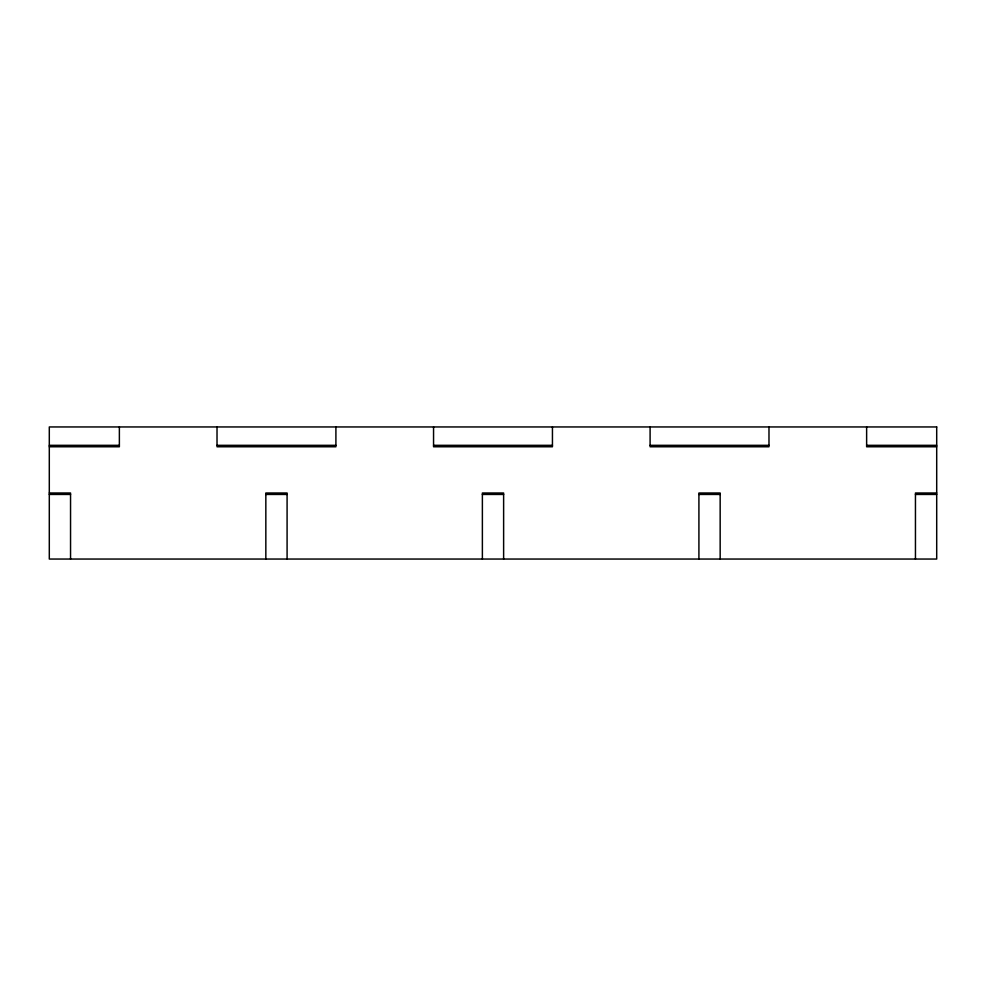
<?xml version="1.0" encoding="UTF-8"?>
<svg xmlns="http://www.w3.org/2000/svg" width="986" height="986" viewBox="0 0 986 986"><rect width="100%" height="100%" fill="white"/><g stroke="black" fill="none" stroke-linecap="round" stroke-linejoin="round"><path stroke-width="1.48" d="M49.3 445.327L119.368 445.327M217.019 445.327L335.906 445.327M433.557 445.327L552.443 445.327M650.094 445.327L768.981 445.327M866.632 445.327L936.7 445.327M49.3 446.769L119.368 446.769L119.368 426.95M936.7 446.769L866.632 446.769L866.632 426.95M49.3 493L70.548 493L70.548 559.05M936.7 493L915.452 493L915.452 559.05M49.3 494.442L70.548 494.442M265.838 494.442L287.086 494.442M482.376 494.442L503.624 494.442M698.914 494.442L720.162 494.442M915.452 494.442L936.7 494.442M768.981 426.95L768.981 446.769L650.094 446.769L650.094 426.95M720.162 559.05L720.162 493L698.914 493L698.914 559.05M552.443 426.95L552.443 446.769L433.557 446.769L433.557 426.95M503.624 559.05L503.624 493L482.376 493L482.376 559.05M335.906 426.95L335.906 446.769L217.019 446.769L217.019 426.95M287.086 559.05L287.086 493L265.838 493L265.838 559.05M936.7 426.95L49.3 426.95L49.3 559.05L936.7 559.05L936.7 426.95"/></g></svg>
